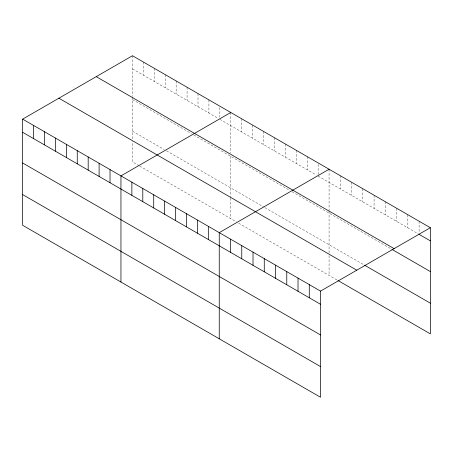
<?xml version="1.0" encoding="UTF-8"?>
<svg xmlns="http://www.w3.org/2000/svg" width="453" height="453" viewBox="0 0 453 453"><rect width="100%" height="100%" fill="white"/><g stroke="black" fill="none" stroke-linecap="round" stroke-linejoin="round"><path stroke-width="0.34" stroke-dasharray="2.27 1.7" d="M132.469 68.89L218.023 118.284M219.847 119.337L316.324 175.039M318.148 176.092L418.504 234.031M132.469 99.575L191.325 133.561M193.754 134.96L289.626 190.311M292.055 191.715L391.262 248.991M132.469 131.194L164.02 149.411M166.449 150.815L263.533 206.868M264.75 207.57L364.014 264.88M139.139 165.736L132.469 161.885L132.469 141.427M139.751 166.087L236.228 221.789M238.657 223.193L337.36 280.18M419.099 221.217L419.099 232.989M407.842 214.722L407.842 227.876M396.59 208.221L396.59 221.381M385.339 201.727L385.339 214.881M374.082 195.226L374.082 208.386M362.83 188.731L362.83 201.885M351.579 182.236L351.579 195.39M340.322 175.736L340.322 188.895M329.071 169.241L329.071 210.356M329.071 211.041L329.071 252.887M329.071 255.617L329.071 275.39M318.148 164.32L318.148 174.705M307.225 156.63L307.225 169.784M296.302 150.322L296.302 163.476M285.379 144.014L285.379 157.174M274.456 137.712L274.456 150.866M263.533 131.404L263.533 144.558M252.615 125.096L252.615 138.256M241.692 118.794L241.692 131.948M230.77 112.486L230.77 152.921M230.77 156.33L230.77 196.817M230.77 198.176L230.77 218.64M219.847 107.565L219.847 117.259M208.924 99.875L208.924 113.029M198.001 93.567L198.001 106.727M187.078 87.265L187.078 100.419M176.155 80.957L176.155 94.111M165.232 74.649L165.232 87.808M154.314 68.346L154.314 81.5M143.391 62.038L143.391 75.192M132.469 55.73L132.469 96.166M132.469 96.851L132.469 139.377"/><path stroke-width="0.68" d="M22.65 119.133L320.531 291.115L320.531 397.27L22.65 225.288L22.65 119.133L132.469 55.73L430.35 227.712L430.35 333.867L337.955 280.52M230.77 112.486L120.951 175.889L120.951 282.038M329.071 169.241L219.252 232.644L219.252 338.793M320.531 291.115L430.35 227.712M419.099 234.371L430.35 240.871M96.229 76.653L394.11 248.635M391.851 249.331L430.35 271.557M364.608 265.22L430.35 303.176M58.89 98.21L356.771 270.192M22.65 132.293L320.531 304.274M22.65 162.978L320.531 334.96M22.65 194.597L320.531 366.579M309.28 284.62L309.28 297.774M298.029 278.119L298.029 291.279M286.772 271.624L286.772 284.778M275.52 265.13L275.52 278.284M264.269 258.629L264.269 271.789M253.012 252.134L253.012 265.288M241.76 245.634L241.76 258.793M230.503 239.139L230.503 252.298M208.329 226.336L208.329 239.49M197.406 220.028L197.406 233.187M186.483 213.725L186.483 226.879M175.566 207.417L175.566 220.577M164.643 201.115L164.643 214.269M153.72 194.807L153.72 207.961M142.797 188.499L142.797 201.659M131.874 182.197L131.874 195.351M110.028 169.581L110.028 182.74M99.105 163.278L99.105 176.432M88.182 156.97L88.182 170.124M77.259 150.662L77.259 163.822M66.342 144.36L66.342 157.514M55.419 138.052L55.419 151.211M44.496 131.749L44.496 144.903M33.573 125.441L33.573 138.595"/></g></svg>
